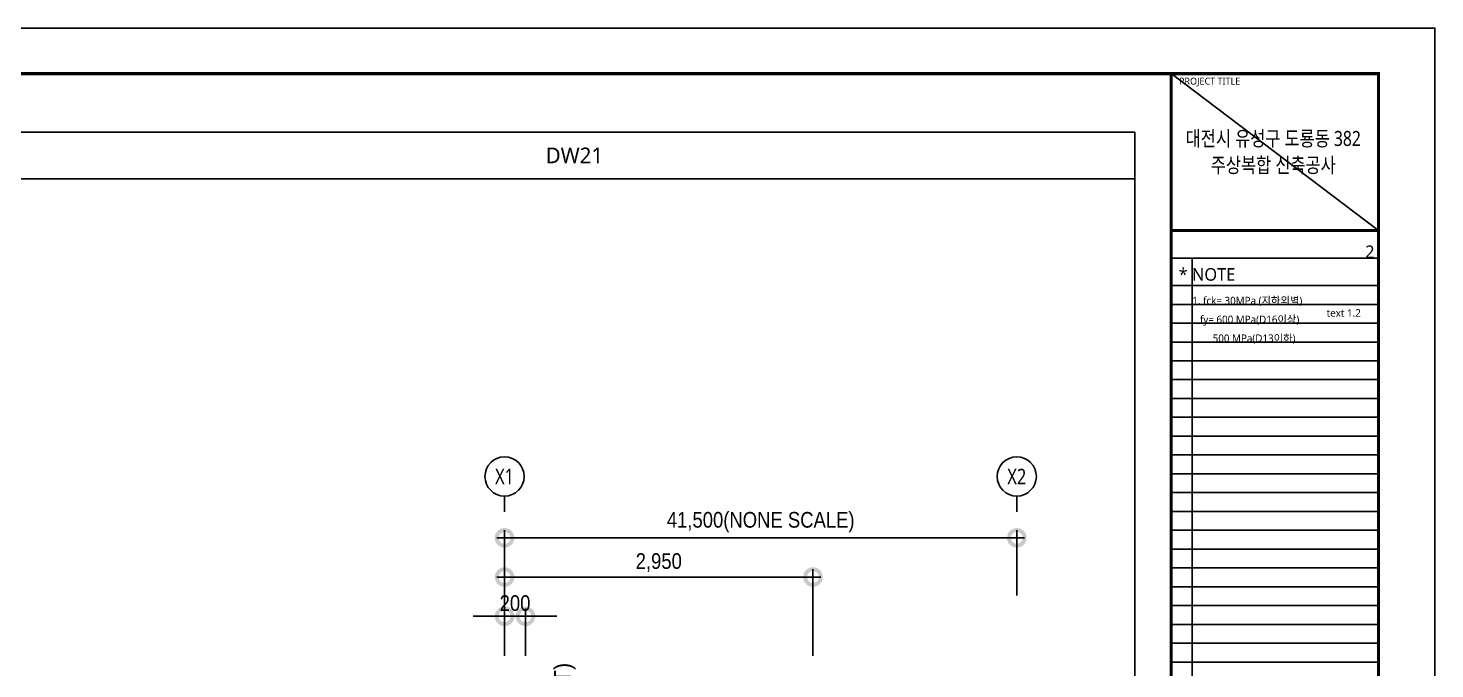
# Model space of a CAD drawing. Header units: millimetres. Extents: x 0 to 252030, y -124740 to 196020.
# Drawn here: x 238573 to 252030, y -59587 to -53460 of the extents above; entities that cross this region are included whole.
import ezdxf
from ezdxf.enums import TextEntityAlignment as Align

# ---------------------------------------------------------------- set-up
doc = ezdxf.new("R2010")
doc.units = ezdxf.units.MM
doc.header["$LTSCALE"] = 30
doc.layers.get('DEFPOINTS').update_dxf_attribs({"color": 142})
for name, color, linetype in [('0-SEC1', 3, 'Continuous'), ('0-TEXT', 3, 'Continuous'), ('A-축열', 7, 'Continuous'), ('A0-TEXT', 3, 'Continuous'), ('TABLE-1', 3, 'Continuous'), ('TEX', 3, 'Continuous'), ('X-PLAN-B1F$0$A-DIM', 7, 'Continuous'), ('XR-FORM_(도룡동)$0$AA-SHEET', 9, 'Continuous'), ('XR-FORM_(도룡동)$0$Sheet', 7, 'Continuous'), ('XR-FORM_(도룡동)$0$Sheet-text', 3, 'Continuous')]:
    doc.layers.add(name, color=color, linetype=linetype)
doc.styles.add('X-PLAN-B1F$0$Gdim', font='Dotum.ttf', dxfattribs={"width": 0.9})
doc.styles.add('XR-FORM_(도룡동)$3$맑은고딕', font='malgun.ttf')
doc.styles.add('맑은 고딕', font='malgun.ttf')
doc.styles.add('스타일1', font='Gulim.ttf')
doc.dimstyles.new('X-PLAN-B1F$0$Gdim200', dxfattribs={"dimscale": 200, "dimtxt": 3, "dimasz": 6, "dimexe": 1.5, "dimexo": 2, "dimgap": 1, "dimtad": 1, "dimdec": 0, "dimzin": 0, "dimdsep": 46, "dimlunit": 6, "dimtxsty": 'X-PLAN-B1F$0$Gdim', "dimblk": 'X-PLAN-B1F$0$_DotSmall', "dimcen": 1.5, "dimdle": 1.5, "dimclrd": 1, "dimclre": 1, "dimclrt": 256, "dimazin": 0, "dimtfac": 1, "dimtdec": 0, "dimtix": 1, "dimtmove": 2, "dimatfit": 3, "dimldrblk": 'X-PLAN-B1F$0$_DotSmall', "dimfxl": 1.5, "dimtolj": 1, "dimtzin": 0, "dimlwd": -1, "dimlwe": -1, "dimarcsym": 0})

# ---------------------------------------------------------------- blocks, each defined once
blk = doc.blocks.new('XR-FORM_(도룡동)$0$S')
at = {"layer": 'DEFPOINTS'}
for p, q in [((75750, 52950), (82250, 52950)), ((75640, 52073), (82226, 52073)), ((76315, 52073), (76315, 20700)), ((82250, 51196), (75640, 51196)), ((82250, 50596), (75640, 50596)), ((82250, 49996), (75640, 49996)), ((82250, 49396), (75640, 49396)), ((82250, 48796), (75640, 48796)), ((82250, 48196), (75640, 48196)), ((82250, 47596), (75640, 47596)), ((82250, 46996), (75640, 46996)), ((82250, 46396), (75640, 46396)), ((82250, 45796), (75640, 45796)), ((82250, 45196), (75640, 45196)), ((82250, 44596), (75640, 44596)), ((82250, 43996), (75640, 43996)), ((82250, 43396), (75640, 43396)), ((82250, 42796), (75640, 42796)), ((82250, 42196), (75640, 42196)), ((82250, 41596), (75640, 41596)), ((82250, 40996), (75640, 40996)), ((82250, 40396), (75640, 40396)), ((82250, 39796), (75640, 39796)), ((82250, 39196), (75640, 39196))]:
    blk.add_line(p, q, dxfattribs=at)
at = {"layer": 'XR-FORM_(도룡동)$0$AA-SHEET', "const_width": 99.9}
blk.add_lwpolyline([(75750, 52950), (82250, 52950)], dxfattribs=at)
at = {"layer": 'XR-FORM_(도룡동)$0$Sheet', "const_width": 100}
blk.add_lwpolyline([(1850, 57950), (82250, 57950), (82250, 1200), (1850, 1200)], close=True, dxfattribs=at)
for points in [[(75640, 57950), (75640, 1200)], [(75640, 52950), (82250, 52950)]]:
    blk.add_lwpolyline(points, dxfattribs=at)
at = {"layer": 'DEFPOINTS', "style": 'XR-FORM_(도룡동)$3$맑은고딕'}
blk.add_text('2', height=400, dxfattribs=at).set_placement((82126, 52273), align=Align.MIDDLE_RIGHT)
blk.add_text('text 1.2', height=240, dxfattribs=at).set_placement((80599, 50202))
at = {"layer": 'XR-FORM_(도룡동)$0$Sheet', "style": 'XR-FORM_(도룡동)$3$맑은고딕'}
blk.add_text('PROJECT TITLE', height=220, dxfattribs=at).set_placement((75890, 57600))
at = {"layer": 'XR-FORM_(도룡동)$0$Sheet-text', "style": 'XR-FORM_(도룡동)$3$맑은고딕'}
blk.add_text('* NOTE', height=400, dxfattribs=at).set_placement((75881, 51550), align=Align.MIDDLE_LEFT)
blk = doc.blocks.new('XR-FORM_(도룡동)', base_point=(101.33, -56114.51))
at = {"layer": 'DEFPOINTS'}
blk.add_line((377.95, 289.75), (411, 264.75), dxfattribs=at)
blk.add_lwpolyline([(0, 0), (420, 0), (420, 297), (0, 297)], close=True, dxfattribs=at)
at = {"xscale": 0.005, "yscale": 0.005, "zscale": 0.005}
blk.add_blockref('XR-FORM_(도룡동)$0$S', (-0.25, 0), dxfattribs=at)
at = {"layer": 'XR-FORM_(도룡동)$0$Sheet-text', "style": 'XR-FORM_(도룡동)$3$맑은고딕', "width": 0.8}
for s, p in [('대전시 유성구 도룡동 382', (394.23, 279.42)), ('주상복합 신축공사', (394.23, 275.17))]:
    blk.add_text(s, height=2.4, dxfattribs=at).set_placement(p, align=Align.MIDDLE_CENTER)
blk = doc.blocks.new('X-PLAN-B1F$0$_DotSmall')
at = {"color": 0, "linetype": 'ByBlock', "const_width": 0.5}
blk.add_lwpolyline([(-0.0625, 0, 1), (0.0625, 0, 1)], format="xyb", close=True, dxfattribs=at)
blk = doc.blocks.new('*D1474')
at = {"layer": 'DEFPOINTS', "color": 0, "transparency": 16777216}
for p in [(248031, -58334), (243131, -58984), (248031, -58984)]:
    blk.add_point(p, dxfattribs=at)
at = {"layer": 'X-PLAN-B1F$0$A-DIM', "color": 1, "transparency": 16777216}
for p, q in [((243131, -58884), (243131, -58259)), ((248031, -58884), (248031, -58259)), ((243056, -58334), (248106, -58334))]:
    blk.add_line(p, q, dxfattribs=at)
at = {"layer": 'X-PLAN-B1F$0$A-DIM', "color": 1, "transparency": 16777216, "xscale": 300, "yscale": 300, "zscale": 300, "rotation": 180}
blk.add_blockref('X-PLAN-B1F$0$_DotSmall', (243131, -58334), dxfattribs=at)
at = {"layer": 'X-PLAN-B1F$0$A-DIM', "color": 1, "transparency": 16777216, "xscale": 300, "yscale": 300, "zscale": 300}
blk.add_blockref('X-PLAN-B1F$0$_DotSmall', (248031, -58334), dxfattribs=at)
at = {"layer": 'X-PLAN-B1F$0$A-DIM', "transparency": 16777216, "insert": (245581, -58184), "char_height": 150, "attachment_point": 5, "style": 'X-PLAN-B1F$0$Gdim'}
blk.add_mtext('\\A1;41,500(NONE SCALE)', dxfattribs=at)
blk = doc.blocks.new('*D1475')
at = {"layer": 'DEFPOINTS', "color": 0, "transparency": 16777216}
for p in [(246081, -58709), (243131, -59562), (246081, -59562)]:
    blk.add_point(p, dxfattribs=at)
at = {"layer": 'X-PLAN-B1F$0$A-DIM', "color": 1, "transparency": 16777216}
for p, q in [((243131, -59462), (243131, -58634)), ((246081, -59462), (246081, -58634)), ((243056, -58709), (246156, -58709))]:
    blk.add_line(p, q, dxfattribs=at)
at = {"layer": 'X-PLAN-B1F$0$A-DIM', "color": 1, "transparency": 16777216, "xscale": 300, "yscale": 300, "zscale": 300, "rotation": 180}
blk.add_blockref('X-PLAN-B1F$0$_DotSmall', (243131, -58709), dxfattribs=at)
at = {"layer": 'X-PLAN-B1F$0$A-DIM', "color": 1, "transparency": 16777216, "xscale": 300, "yscale": 300, "zscale": 300}
blk.add_blockref('X-PLAN-B1F$0$_DotSmall', (246081, -58709), dxfattribs=at)
at = {"layer": 'X-PLAN-B1F$0$A-DIM', "transparency": 16777216, "insert": (244606, -58570), "char_height": 150, "attachment_point": 5, "style": 'X-PLAN-B1F$0$Gdim'}
blk.add_mtext('\\A1;2,950', dxfattribs=at)
blk = doc.blocks.new('*D1476')
at = {"layer": 'DEFPOINTS', "color": 0, "transparency": 16777216}
for p in [(243331, -59084), (243131, -59562), (243331, -59562)]:
    blk.add_point(p, dxfattribs=at)
at = {"layer": 'X-PLAN-B1F$0$A-DIM', "color": 1, "transparency": 16777216}
for p, q in [((243131, -59462), (243131, -59009)), ((243331, -59462), (243331, -59009)), ((243131, -59084), (242831, -59084)), ((243131, -59084), (243331, -59084)), ((243331, -59084), (243631, -59084))]:
    blk.add_line(p, q, dxfattribs=at)
at = {"layer": 'X-PLAN-B1F$0$A-DIM', "color": 1, "transparency": 16777216, "xscale": 300, "yscale": 300, "zscale": 300}
blk.add_blockref('X-PLAN-B1F$0$_DotSmall', (243131, -59084), dxfattribs=at)
at = {"layer": 'X-PLAN-B1F$0$A-DIM', "color": 1, "transparency": 16777216, "xscale": 300, "yscale": 300, "zscale": 300, "rotation": 180}
blk.add_blockref('X-PLAN-B1F$0$_DotSmall', (243331, -59084), dxfattribs=at)
at = {"layer": 'X-PLAN-B1F$0$A-DIM', "transparency": 16777216, "insert": (243231, -58959), "char_height": 150, "attachment_point": 5, "style": 'X-PLAN-B1F$0$Gdim'}
blk.add_mtext('\\A1;200', dxfattribs=at)

msp = doc.modelspace()

# ---------------------------------------------------------------- linework, layer by layer
at = {"layer": 'A-축열'}
for p, q in [((243130.76758, -57934.42371), (243130.76758, -58084.42371)), ((248030.76758, -57934.42371), (248030.76758, -58084.42371))]:
    msp.add_line(p, q, dxfattribs=at)
for centre in [(243130.76758, -57746.92371), (248030.76758, -57746.92371)]:
    msp.add_circle(centre, 187.5, dxfattribs=at)
at = {"layer": 'TABLE-1'}
msp.add_line((227717.25014, -54899.54141), (249159.75014, -54899.54141), dxfattribs=at)
msp.add_lwpolyline([(227717.25014, -70660.50857), (249159.75014, -70660.50857), (249159.75014, -54454.4916), (227717.25014, -54454.4916)], close=True, dxfattribs=at)

# ---------------------------------------------------------------- block references
at = {"layer": '0-SEC1', "xscale": 60, "yscale": 60, "zscale": 60}
msp.add_blockref('XR-FORM_(도룡동)', (232910.02429, -3438150.57868), dxfattribs=at)

# ---------------------------------------------------------------- texts
at = {"layer": '0-TEXT', "linetype": 'Continuous', "style": '스타일1'}
msp.add_text('D16 @200(V,EXT)', height=160, rotation=90, dxfattribs=at).set_placement((243684.36579, -61276.52853), align=Align.MIDDLE_LEFT)
at = {"layer": 'A0-TEXT', "color": 3, "style": '맑은 고딕', "width": 0.8}
for s, p in [('X1', (243130.76758, -57746.92371)), ('X2', (248030.76758, -57746.92371))]:
    msp.add_text(s, height=150, dxfattribs=at).set_placement(p, align=Align.MIDDLE)
at = {"layer": 'TEX', "style": '맑은 고딕'}
msp.add_text('DW21', height=150, dxfattribs=at).set_placement((243799.12514, -54677.0165), align=Align.MIDDLE_CENTER)
for s, p in [('1. fck= 30MPa (지하외벽)', (249709.3931, -56065.08095)), ('   fy= 600 MPa(D16이상) ', (249709.3931, -56245.08095)), ('        500 MPa(D13이하)', (249709.3931, -56425.08095))]:
    msp.add_text(s, height=72, dxfattribs=at).set_placement(p, align=Align.MIDDLE_LEFT)

# ---------------------------------------------------------------- dimensions: what is measured, and where the dimension line sits
at = {"layer": 'X-PLAN-B1F$0$A-DIM'}
dim = msp.add_linear_dim(base=(248030.76758, -58334.42371), p1=(243130.76758, -58984.42371), p2=(248030.76758, -58984.42371), text='41,500(NONE SCALE)', dimstyle='X-PLAN-B1F$0$Gdim200', override={"dimscale": 50, "dimtxsty": 'X-PLAN-B1F$0$Gdim', "dimblk": 'X-PLAN-B1F$0$_DotSmall'}, dxfattribs=at)
dim.commit()
dim.dimension.update_dxf_attribs({"geometry": '*D1474', "text_midpoint": (245580.76758, -58184.38979)})
for base, p2, picture, middle in [((246080.66062, -58709.42371), (246080.66062, -59561.87353), '*D1475', (244605.7141, -58569.87147)), ((243330.66062, -59084.42371), (243330.66062, -59561.87353), '*D1476', (243230.7141, -58959.32195))]:
    dim = msp.add_linear_dim(base=base, p1=(243130.76758, -59561.87353), p2=p2, dimstyle='X-PLAN-B1F$0$Gdim200', override={"dimscale": 50, "dimtxsty": 'X-PLAN-B1F$0$Gdim', "dimblk": 'X-PLAN-B1F$0$_DotSmall'}, dxfattribs=at)
    dim.commit()
    dim.dimension.update_dxf_attribs({"geometry": picture, "text_midpoint": middle})

doc.saveas('drawing.dxf')
